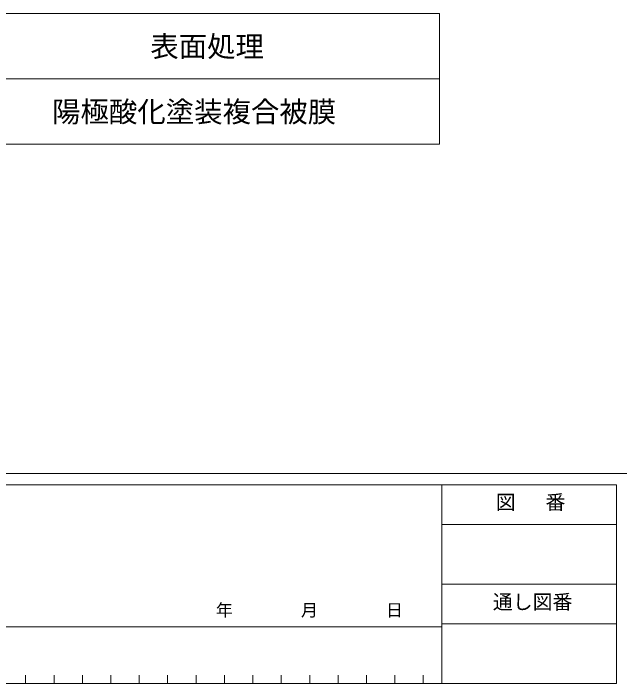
# Model space of a CAD drawing. Units: millimetres, scale not verified. Extents: x -3890 to 4140, y -2825 to 2898.
# Drawn here: x 2529 to 3596, y -2822 to -1643 of the extents above; entities that cross this region are included whole.
import ezdxf
from ezdxf.enums import TextEntityAlignment as Align

# ---------------------------------------------------------------- set-up
doc = ezdxf.new("R2010")
doc.units = ezdxf.units.MM
doc.header["$LTSCALE"] = 10
doc.layers.add('0-2_YKK_ZWAK', color=3, linetype='Continuous', lineweight=18)
doc.layers.add('0-6_YKK_D', color=3, linetype='Continuous', lineweight=9)
doc.styles.add('ＭＳ ゴシック', font='')
doc.styles.get('ＭＳ ゴシック').set_extended_font_data('MS Gothic')

msp = doc.modelspace()

# ---------------------------------------------------------------- linework, layer by layer
at = {"layer": '0-2_YKK_ZWAK'}
for p, q in [((3960.01, -2452.5), (-3839.99, -2452.5)), ((3282.51, -2472.5), (2250.01, -2472.5)), ((3282.51, -2472.5), (3282.51, -2822.5)), ((3590.01, -2472.5), (3282.51, -2472.5)), ((3590.01, -2472.5), (3590.01, -2822.5)), ((3282.51, -2542.5), (3590.01, -2542.5)), ((3282.51, -2647.5), (3590.01, -2647.5)), ((2250.01, -2722.5), (3282.51, -2722.5)), ((3590.01, -2717.5), (3282.51, -2717.5)), ((2550.01, -2807.5), (2550.01, -2822.5)), ((2600.01, -2807.5), (2600.01, -2822.5)), ((2650.01, -2807.5), (2650.01, -2822.5)), ((2700.01, -2807.5), (2700.01, -2822.5)), ((2750.01, -2807.5), (2750.01, -2822.5)), ((2800.01, -2807.5), (2800.01, -2822.5)), ((2850.01, -2807.5), (2850.01, -2822.5)), ((2900.01, -2807.5), (2900.01, -2822.5)), ((2950.01, -2807.5), (2950.01, -2822.5)), ((3000.01, -2807.5), (3000.01, -2822.5)), ((3050.01, -2807.5), (3050.01, -2822.5)), ((3100.01, -2807.5), (3100.01, -2822.5)), ((3150.01, -2807.5), (3150.01, -2822.5)), ((3200.01, -2807.5), (3200.01, -2822.5)), ((3250.01, -2807.5), (3250.01, -2822.5)), ((2250.01, -2822.5), (3282.51, -2822.5)), ((3282.51, -2822.5), (3590.01, -2822.5))]:
    msp.add_line(p, q, dxfattribs=at)
at = {"layer": '0-6_YKK_D'}
for p, q in [((878.25, -1642.8), (3278.25, -1642.8)), ((3278.25, -1642.8), (3278.25, -1872.8)), ((878.25, -1757.8), (3278.25, -1757.8)), ((878.25, -1872.8), (3278.25, -1872.8))]:
    msp.add_line(p, q, dxfattribs=at)

# ---------------------------------------------------------------- texts
at = {"layer": '0-2_YKK_ZWAK', "style": 'ＭＳ ゴシック'}
for s, height, p in [('図\u3000 番', 25.66, (3377.6, -2523.78)), ('通し図番', 25.66, (3372.42, -2699.3)), ('年        月        日', 21.99, (2884.9, -2710.71))]:
    msp.add_text(s, height=height, dxfattribs=at).set_placement(p, align=Align.BOTTOM_LEFT)
at = {"layer": '0-6_YKK_D', "style": 'ＭＳ ゴシック'}
for s, p in [('表面処理', (2769.45, -1730.3)), ('陽極酸化塗装複合被膜', (2596.65, -1845.3))]:
    msp.add_text(s, height=36.66, dxfattribs=at).set_placement(p, align=Align.BOTTOM_LEFT)

doc.saveas('drawing.dxf')
